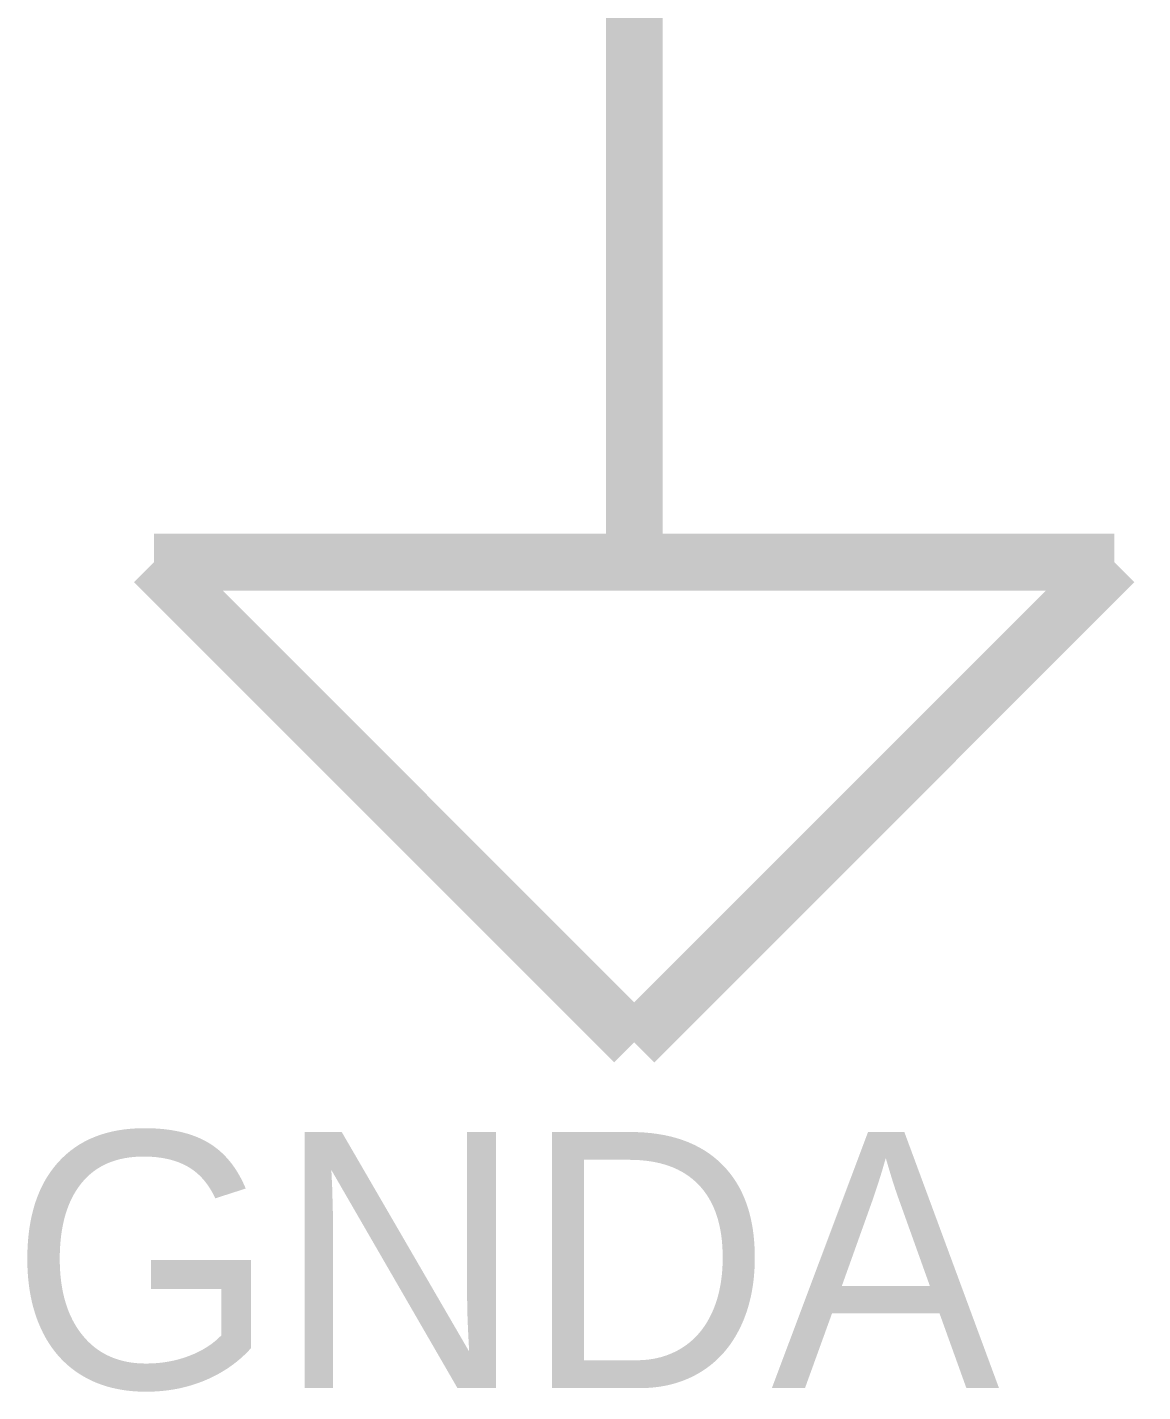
# Model space of a CAD drawing. Header units: inches. Extents: x 0 to 9.5, y -0.01 to 7.51.
# Drawn here: x 5.5736 to 5.8056, y 3.2272 to 3.511 of the extents above; entities that cross this region are included whole.
import ezdxf

# ---------------------------------------------------------------- set-up
doc = ezdxf.new("R2010")
doc.units = ezdxf.units.IN
doc.header["$MEASUREMENT"] = 0
doc.layers.add('Sheet', color=255, linetype='Continuous')

msp = doc.modelspace()

# ---------------------------------------------------------------- linework, layer by layer
at = {"layer": 'Sheet'}
for points in [[(5.69987, 3.59952, 0.0118, 0.0118, 0), (5.69987, 3.49964, 0.0118, 0.0118, 0)], [(5.69987, 3.49964, 0.0118, 0.0118, 0), (5.69987, 3.39977, 0.0118, 0.0118, 0)], [(5.60002, 3.39977, 0.0118, 0.0118, 0), (5.79971, 3.39977, 0.0118, 0.0118, 0)], [(5.60002, 3.39977, 0.0118, 0.0118, 0), (5.69987, 3.29989, 0.0118, 0.0118, 0)], [(5.79971, 3.39977, 0.0118, 0.0118, 0), (5.69987, 3.29989, 0.0118, 0.0118, 0)]]:
    msp.add_lwpolyline(points, format="xyseb", dxfattribs=at)

# ---------------------------------------------------------------- texts
msp.add_text('GNDA', height=0.053267, dxfattribs=at).set_placement((5.57007, 3.22798))

doc.saveas('drawing.dxf')
